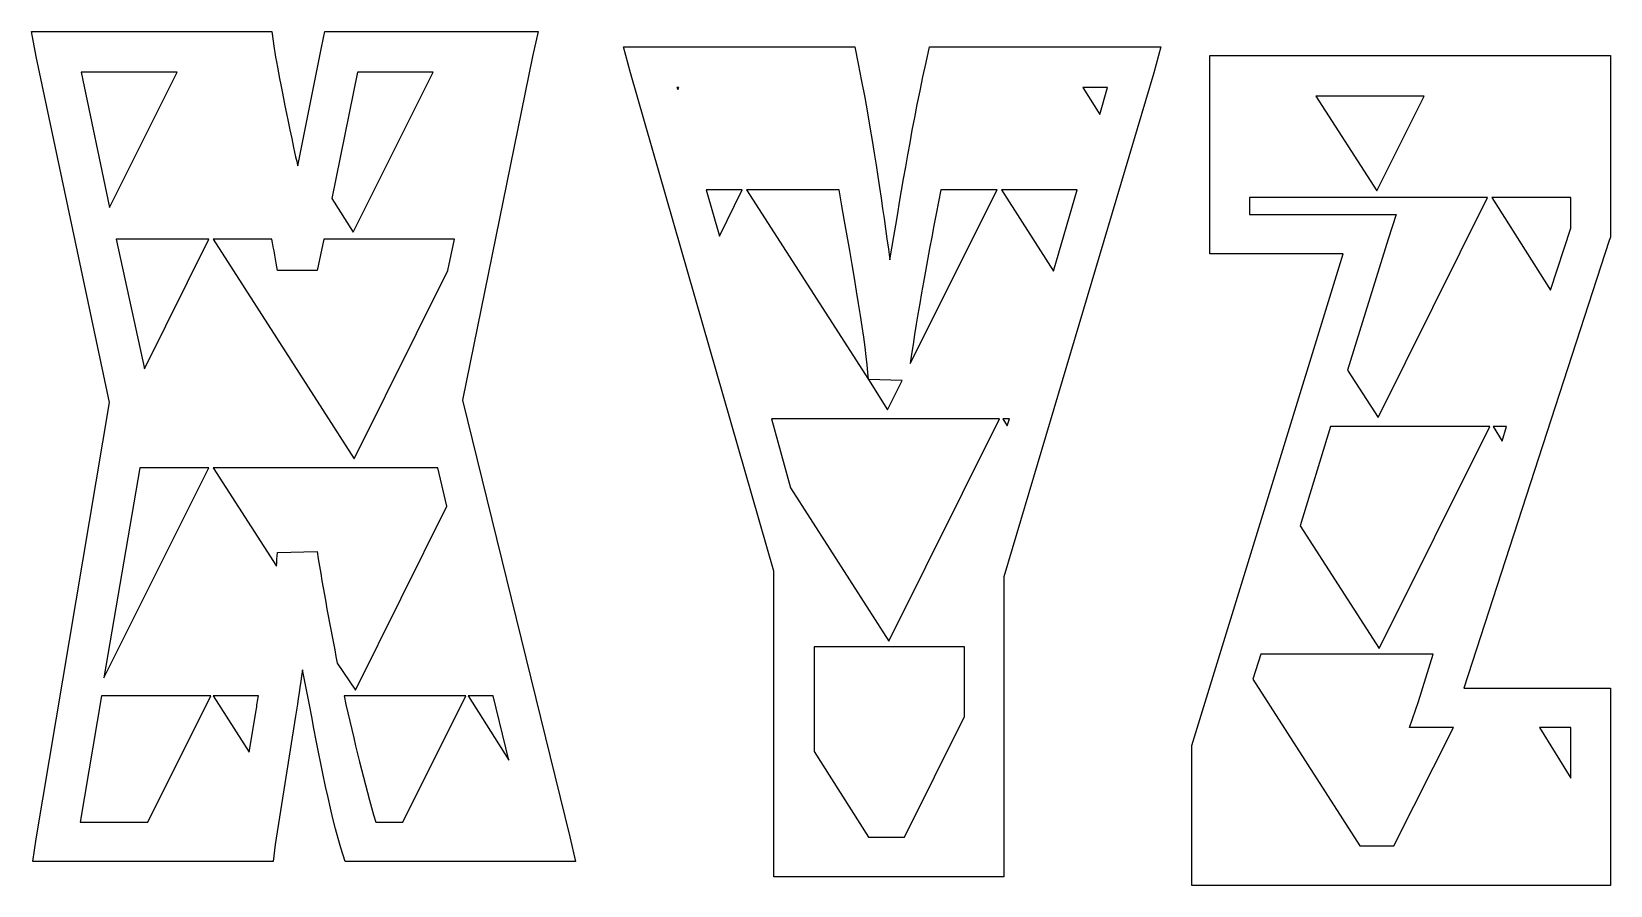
# Model space of a CAD drawing. Header units: centimetres. Extents: x -8.7 to 8.7, y -12.1 to 12.9.
# Drawn here: x -1.59 to 3.59, y -12.15 to -9.34 of the extents above; entities that cross this region are included whole.
import ezdxf

# ---------------------------------------------------------------- set-up
doc = ezdxf.new("R2010")
doc.units = ezdxf.units.CM
doc.header["$MEASUREMENT"] = 0
doc.layers.add('Layer 1', color=7, linetype='Continuous')

msp = doc.modelspace()

# ---------------------------------------------------------------- linework, layer by layer
at = {"layer": 'Layer 1'}
for points, knots in [([(-1.59388, -9.33978), (-1.59388, -9.33978), (-1.57906, -9.42128), (-1.57906, -9.42128), (-1.57906, -9.42128), (-1.57906, -9.42128), (-1.33826, -10.55862), (-1.33826, -10.55862), (-1.33826, -10.55862), (-1.33826, -10.55862), (-1.57906, -11.99233), (-1.57906, -11.99233), (-1.57906, -11.99233), (-1.57906, -11.99233), (-1.59017, -12.06643), (-1.59017, -12.06643), (-1.59017, -12.06643), (-1.59017, -12.06643), (-1.51237, -12.06643), (-1.51237, -12.06643), (-1.51237, -12.06643), (-1.51237, -12.06643), (-0.85664, -12.06643), (-0.85664, -12.06643), (-0.85664, -12.06643), (-0.85664, -12.06643), (-0.80107, -12.06643), (-0.80107, -12.06643), (-0.80107, -12.06643), (-0.80107, -12.06643), (-0.79366, -12.01086), (-0.79366, -12.01086), (-0.79366, -12.01086), (-0.79366, -12.01086), (-0.72698, -11.58853), (-0.72698, -11.58853), (-0.72698, -11.58853), (-0.71821, -11.53467), (-0.71243, -11.4888), (-0.70475, -11.43664), (-0.70475, -11.43664), (-0.66334, -11.63932), (-0.62537, -11.86097), (-0.57879, -12.02198), (-0.57879, -12.02198), (-0.57879, -12.02198), (-0.56397, -12.06644), (-0.56397, -12.06644), (-0.56397, -12.06644), (-0.56397, -12.06644), (-0.51581, -12.06644), (-0.51581, -12.06644), (-0.51581, -12.06644), (-0.51581, -12.06644), (0.11028, -12.06644), (0.11028, -12.06644), (0.11028, -12.06644), (0.11028, -12.06644), (0.19178, -12.06644), (0.19178, -12.06644), (0.19178, -12.06644), (0.19178, -12.06644), (0.17326, -11.98494), (0.17326, -11.98494), (0.17326, -11.98494), (0.17326, -11.98494), (-0.17869, -10.55123), (-0.17869, -10.55123), (-0.17869, -10.55123), (-0.17869, -10.55123), (0.051, -9.4213), (0.051, -9.4213), (0.051, -9.4213), (0.051, -9.4213), (0.06952, -9.3398), (0.06952, -9.3398), (0.06952, -9.3398), (0.06952, -9.3398), (-0.01198, -9.3398), (-0.01198, -9.3398), (-0.01198, -9.3398), (-0.01198, -9.3398), (-0.5788, -9.3398), (-0.5788, -9.3398), (-0.5788, -9.3398), (-0.5788, -9.3398), (-0.63067, -9.3398), (-0.63067, -9.3398), (-0.63067, -9.3398), (-0.63067, -9.3398), (-0.64178, -9.39167), (-0.64178, -9.39167), (-0.64178, -9.39167), (-0.64178, -9.39167), (-0.71958, -9.78066), (-0.71958, -9.78066), (-0.71958, -9.78066), (-0.72189, -9.76993), (-0.72461, -9.7619), (-0.72699, -9.75102), (-0.72699, -9.75102), (-0.76218, -9.58469), (-0.786, -9.46469), (-0.79738, -9.39537), (-0.79738, -9.39537), (-0.79738, -9.39537), (-0.80479, -9.3398), (-0.80479, -9.3398), (-0.80479, -9.3398), (-0.80479, -9.3398), (-0.86036, -9.3398), (-0.86036, -9.3398), (-0.86036, -9.3398), (-0.86036, -9.3398), (-1.51238, -9.3398), (-1.51238, -9.3398), (-1.51238, -9.3398), (-1.51238, -9.3398), (-1.59388, -9.3398), (-1.59388, -9.3398), (-1.59388, -9.3398), (-1.59388, -9.3398), (-1.59388, -9.33978), (-1.59388, -9.33978)], [0, 0, 0, 0, 0.03125, 0.03125, 0.03125, 0.03125, 0.0625, 0.0625, 0.0625, 0.0625, 0.09375, 0.09375, 0.09375, 0.09375, 0.125, 0.125, 0.125, 0.125, 0.15625, 0.15625, 0.15625, 0.15625, 0.1875, 0.1875, 0.1875, 0.1875, 0.21875, 0.21875, 0.21875, 0.21875, 0.25, 0.25, 0.25, 0.25, 0.28125, 0.28125, 0.28125, 0.28125, 0.3125, 0.3125, 0.3125, 0.3125, 0.34375, 0.34375, 0.34375, 0.34375, 0.375, 0.375, 0.375, 0.375, 0.40625, 0.40625, 0.40625, 0.40625, 0.4375, 0.4375, 0.4375, 0.4375, 0.46875, 0.46875, 0.46875, 0.46875, 0.5, 0.5, 0.5, 0.5, 0.53125, 0.53125, 0.53125, 0.53125, 0.5625, 0.5625, 0.5625, 0.5625, 0.59375, 0.59375, 0.59375, 0.59375, 0.625, 0.625, 0.625, 0.625, 0.65625, 0.65625, 0.65625, 0.65625, 0.6875, 0.6875, 0.6875, 0.6875, 0.71875, 0.71875, 0.71875, 0.71875, 0.75, 0.75, 0.75, 0.75, 0.78125, 0.78125, 0.78125, 0.78125, 0.8125, 0.8125, 0.8125, 0.8125, 0.84375, 0.84375, 0.84375, 0.84375, 0.875, 0.875, 0.875, 0.875, 0.90625, 0.90625, 0.90625, 0.90625, 0.9375, 0.9375, 0.9375, 0.9375, 1, 1, 1, 1]), ([(0.35029, -9.38979), (0.35029, -9.38979), (0.37252, -9.475), (0.37252, -9.475), (0.37252, -9.475), (0.37252, -9.475), (0.84302, -11.11247), (0.84302, -11.11247), (0.84302, -11.11247), (0.84302, -11.11247), (0.84302, -11.11988), (0.84302, -11.11988), (0.84302, -11.11988), (0.84302, -11.11988), (0.84302, -12.05346), (0.84302, -12.05346), (0.84302, -12.05346), (0.84302, -12.05346), (0.84302, -12.11644), (0.84302, -12.11644), (0.84302, -12.11644), (0.84302, -12.11644), (0.9097, -12.11644), (0.9097, -12.11644), (0.9097, -12.11644), (0.9097, -12.11644), (1.53579, -12.11644), (1.53579, -12.11644), (1.53579, -12.11644), (1.53579, -12.11644), (1.59877, -12.11644), (1.59877, -12.11644), (1.59877, -12.11644), (1.59877, -12.11644), (1.59877, -12.05346), (1.59877, -12.05346), (1.59877, -12.05346), (1.59877, -12.05346), (1.59877, -11.131), (1.59877, -11.131), (1.59877, -11.131), (1.59877, -11.131), (2.09149, -9.47501), (2.09149, -9.47501), (2.09149, -9.47501), (2.09149, -9.47501), (2.11372, -9.3898), (2.11372, -9.3898), (2.11372, -9.3898), (2.11372, -9.3898), (2.02851, -9.3898), (2.02851, -9.3898), (2.02851, -9.3898), (2.02851, -9.3898), (1.40612, -9.3898), (1.40612, -9.3898), (1.40612, -9.3898), (1.40612, -9.3898), (1.35425, -9.3898), (1.35425, -9.3898), (1.35425, -9.3898), (1.35425, -9.3898), (1.34314, -9.44167), (1.34314, -9.44167), (1.34314, -9.44167), (1.28762, -9.6976), (1.26011, -9.88438), (1.22459, -10.08999), (1.22459, -10.08999), (1.19699, -9.90091), (1.18209, -9.76363), (1.12086, -9.44537), (1.12086, -9.44537), (1.12086, -9.44537), (1.10975, -9.3898), (1.10975, -9.3898), (1.10975, -9.3898), (1.10975, -9.3898), (1.05418, -9.3898), (1.05418, -9.3898), (1.05418, -9.3898), (1.05418, -9.3898), (0.4355, -9.3898), (0.4355, -9.3898), (0.4355, -9.3898), (0.4355, -9.3898), (0.35029, -9.3898), (0.35029, -9.3898), (0.35029, -9.3898), (0.35029, -9.3898), (0.35029, -9.38979), (0.35029, -9.38979)], [0, 0, 0, 0, 0.0416667, 0.0416667, 0.0416667, 0.0416667, 0.0833333, 0.0833333, 0.0833333, 0.0833333, 0.125, 0.125, 0.125, 0.125, 0.1666667, 0.1666667, 0.1666667, 0.1666667, 0.2083333, 0.2083333, 0.2083333, 0.2083333, 0.25, 0.25, 0.25, 0.25, 0.2916667, 0.2916667, 0.2916667, 0.2916667, 0.3333333, 0.3333333, 0.3333333, 0.3333333, 0.375, 0.375, 0.375, 0.375, 0.4166667, 0.4166667, 0.4166667, 0.4166667, 0.4583333, 0.4583333, 0.4583333, 0.4583333, 0.5, 0.5, 0.5, 0.5, 0.5416667, 0.5416667, 0.5416667, 0.5416667, 0.5833333, 0.5833333, 0.5833333, 0.5833333, 0.625, 0.625, 0.625, 0.625, 0.6666667, 0.6666667, 0.6666667, 0.6666667, 0.7083333, 0.7083333, 0.7083333, 0.7083333, 0.75, 0.75, 0.75, 0.75, 0.7916667, 0.7916667, 0.7916667, 0.7916667, 0.8333333, 0.8333333, 0.8333333, 0.8333333, 0.875, 0.875, 0.875, 0.875, 0.9166667, 0.9166667, 0.9166667, 0.9166667, 1, 1, 1, 1]), ([(2.27542, -9.41837), (2.27542, -9.41837), (2.27542, -9.48505), (2.27542, -9.48505), (2.27542, -9.48505), (2.27542, -9.48505), (2.27542, -10.00371), (2.27542, -10.00371), (2.27542, -10.00371), (2.27542, -10.00371), (2.27542, -10.07039), (2.27542, -10.07039), (2.27542, -10.07039), (2.27542, -10.07039), (2.3421, -10.07039), (2.3421, -10.07039), (2.3421, -10.07039), (2.3421, -10.07039), (2.71257, -10.07039), (2.71257, -10.07039), (2.71257, -10.07039), (2.71257, -10.07039), (2.21614, -11.68563), (2.21614, -11.68563), (2.21614, -11.68563), (2.21614, -11.68563), (2.21614, -11.69304), (2.21614, -11.69304), (2.21614, -11.69304), (2.21614, -11.69304), (2.21614, -11.70416), (2.21614, -11.70416), (2.21614, -11.70416), (2.21614, -11.70416), (2.21614, -12.08204), (2.21614, -12.08204), (2.21614, -12.08204), (2.21614, -12.08204), (2.21614, -12.14502), (2.21614, -12.14502), (2.21614, -12.14502), (2.21614, -12.14502), (2.27912, -12.14502), (2.27912, -12.14502), (2.27912, -12.14502), (2.27912, -12.14502), (3.52389, -12.14502), (3.52389, -12.14502), (3.52389, -12.14502), (3.52389, -12.14502), (3.59057, -12.14502), (3.59057, -12.14502), (3.59057, -12.14502), (3.59057, -12.14502), (3.59057, -12.08204), (3.59057, -12.08204), (3.59057, -12.08204), (3.59057, -12.08204), (3.59057, -11.55968), (3.59057, -11.55968), (3.59057, -11.55968), (3.59057, -11.55968), (3.59057, -11.4967), (3.59057, -11.4967), (3.59057, -11.4967), (3.59057, -11.4967), (3.52389, -11.4967), (3.52389, -11.4967), (3.52389, -11.4967), (3.52389, -11.4967), (3.10896, -11.4967), (3.10896, -11.4967), (3.10896, -11.4967), (3.10896, -11.4967), (3.58686, -10.02594), (3.58686, -10.02594), (3.58686, -10.02594), (3.58686, -10.02594), (3.59056, -10.01483), (3.59056, -10.01483), (3.59056, -10.01483), (3.59056, -10.01483), (3.59056, -10.00372), (3.59056, -10.00372), (3.59056, -10.00372), (3.59056, -10.00372), (3.59056, -9.48506), (3.59056, -9.48506), (3.59056, -9.48506), (3.59056, -9.48506), (3.59056, -9.41838), (3.59056, -9.41838), (3.59056, -9.41838), (3.59056, -9.41838), (3.52388, -9.41838), (3.52388, -9.41838), (3.52388, -9.41838), (3.52388, -9.41838), (2.34208, -9.41838), (2.34208, -9.41838), (2.34208, -9.41838), (2.34208, -9.41838), (2.2754, -9.41838), (2.2754, -9.41838), (2.2754, -9.41838), (2.2754, -9.41838), (2.27542, -9.41837), (2.27542, -9.41837)], [0, 0, 0, 0, 0.0357143, 0.0357143, 0.0357143, 0.0357143, 0.0714286, 0.0714286, 0.0714286, 0.0714286, 0.1071429, 0.1071429, 0.1071429, 0.1071429, 0.1428571, 0.1428571, 0.1428571, 0.1428571, 0.1785714, 0.1785714, 0.1785714, 0.1785714, 0.2142857, 0.2142857, 0.2142857, 0.2142857, 0.25, 0.25, 0.25, 0.25, 0.2857143, 0.2857143, 0.2857143, 0.2857143, 0.3214286, 0.3214286, 0.3214286, 0.3214286, 0.3571429, 0.3571429, 0.3571429, 0.3571429, 0.3928571, 0.3928571, 0.3928571, 0.3928571, 0.4285714, 0.4285714, 0.4285714, 0.4285714, 0.4642857, 0.4642857, 0.4642857, 0.4642857, 0.5, 0.5, 0.5, 0.5, 0.5357143, 0.5357143, 0.5357143, 0.5357143, 0.5714286, 0.5714286, 0.5714286, 0.5714286, 0.6071429, 0.6071429, 0.6071429, 0.6071429, 0.6428571, 0.6428571, 0.6428571, 0.6428571, 0.6785714, 0.6785714, 0.6785714, 0.6785714, 0.7142857, 0.7142857, 0.7142857, 0.7142857, 0.75, 0.75, 0.75, 0.75, 0.7857143, 0.7857143, 0.7857143, 0.7857143, 0.8214286, 0.8214286, 0.8214286, 0.8214286, 0.8571429, 0.8571429, 0.8571429, 0.8571429, 0.8928571, 0.8928571, 0.8928571, 0.8928571, 0.9285714, 0.9285714, 0.9285714, 0.9285714, 1, 1, 1, 1]), ([(-1.43087, -9.47315), (-1.43087, -9.47315), (-1.11597, -9.47315), (-1.11597, -9.47315), (-1.11597, -9.47315), (-1.11597, -9.47315), (-1.33825, -9.91771), (-1.33825, -9.91771), (-1.33825, -9.91771), (-1.33825, -9.91771), (-1.43087, -9.47315), (-1.43087, -9.47315)], [0, 0, 0, 0, 0.25, 0.25, 0.25, 0.25, 0.5, 0.5, 0.5, 0.5, 1, 1, 1, 1]), ([(-0.52322, -9.47315), (-0.52322, -9.47315), (-0.27501, -9.47315), (-0.27501, -9.47315), (-0.27501, -9.47315), (-0.27501, -9.47315), (-0.53804, -9.99922), (-0.53804, -9.99922), (-0.53804, -9.99922), (-0.53804, -9.99922), (-0.60843, -9.88808), (-0.60843, -9.88808), (-0.60843, -9.88808), (-0.60843, -9.88808), (-0.52322, -9.47315), (-0.52322, -9.47315)], [0, 0, 0, 0, 0.2, 0.2, 0.2, 0.2, 0.4, 0.4, 0.4, 0.4, 0.6, 0.6, 0.6, 0.6, 1, 1, 1, 1]), ([(0.52441, -9.52316), (0.52441, -9.52316), (0.53182, -9.52316), (0.53182, -9.52316), (0.53182, -9.52316), (0.53182, -9.52316), (0.52812, -9.53057), (0.52812, -9.53057), (0.52812, -9.53057), (0.52812, -9.53057), (0.52442, -9.52316), (0.52442, -9.52316), (0.52442, -9.52316), (0.52442, -9.52316), (0.52441, -9.52316), (0.52441, -9.52316)], [0, 0, 0, 0, 0.2, 0.2, 0.2, 0.2, 0.4, 0.4, 0.4, 0.4, 0.6, 0.6, 0.6, 0.6, 1, 1, 1, 1]), ([(1.8581, -9.52316), (1.8581, -9.52316), (1.9396, -9.52316), (1.9396, -9.52316), (1.9396, -9.52316), (1.9396, -9.52316), (1.91367, -9.61207), (1.91367, -9.61207), (1.91367, -9.61207), (1.91367, -9.61207), (1.8581, -9.52316), (1.8581, -9.52316)], [0, 0, 0, 0, 0.25, 0.25, 0.25, 0.25, 0.5, 0.5, 0.5, 0.5, 1, 1, 1, 1]), ([(2.62366, -9.55174), (2.62366, -9.55174), (2.97931, -9.55174), (2.97931, -9.55174), (2.97931, -9.55174), (2.97931, -9.55174), (2.82371, -9.86293), (2.82371, -9.86293), (2.82371, -9.86293), (2.82371, -9.86293), (2.62366, -9.55174), (2.62366, -9.55174)], [0, 0, 0, 0, 0.25, 0.25, 0.25, 0.25, 0.5, 0.5, 0.5, 0.5, 1, 1, 1, 1]), ([(0.62074, -9.86029), (0.62074, -9.86029), (0.73929, -9.86029), (0.73929, -9.86029), (0.73929, -9.86029), (0.73929, -9.86029), (0.6652, -10.01218), (0.6652, -10.01218), (0.6652, -10.01218), (0.6652, -10.01218), (0.62074, -9.86029), (0.62074, -9.86029)], [0, 0, 0, 0, 0.25, 0.25, 0.25, 0.25, 0.5, 0.5, 0.5, 0.5, 1, 1, 1, 1]), ([(0.75411, -9.86029), (0.75411, -9.86029), (1.05789, -9.86029), (1.05789, -9.86029), (1.05789, -9.86029), (1.10754, -10.13858), (1.14659, -10.36903), (1.15421, -10.48268), (1.15421, -10.48268), (1.15421, -10.48268), (1.26535, -10.48638), (1.26535, -10.48638), (1.26535, -10.48638), (1.26535, -10.48638), (1.21719, -10.5827), (1.21719, -10.5827), (1.21719, -10.5827), (1.21719, -10.5827), (1.15421, -10.48267), (1.15421, -10.48267), (1.15421, -10.48267), (1.15421, -10.48267), (0.7541, -9.86028), (0.7541, -9.86028), (0.7541, -9.86028), (0.7541, -9.86028), (0.75411, -9.86029), (0.75411, -9.86029)], [0, 0, 0, 0, 0.125, 0.125, 0.125, 0.125, 0.25, 0.25, 0.25, 0.25, 0.375, 0.375, 0.375, 0.375, 0.5, 0.5, 0.5, 0.5, 0.625, 0.625, 0.625, 0.625, 0.75, 0.75, 0.75, 0.75, 1, 1, 1, 1]), ([(1.39131, -9.86029), (1.39131, -9.86029), (1.57654, -9.86029), (1.57654, -9.86029), (1.57654, -9.86029), (1.57654, -9.86029), (1.29128, -10.43081), (1.29128, -10.43081), (1.29128, -10.43081), (1.31477, -10.26528), (1.35048, -10.07152), (1.39131, -9.86029)], [0, 0, 0, 0, 0.25, 0.25, 0.25, 0.25, 0.5, 0.5, 0.5, 0.5, 1, 1, 1, 1]), ([(1.59136, -9.86029), (1.59136, -9.86029), (1.83957, -9.86029), (1.83957, -9.86029), (1.83957, -9.86029), (1.83957, -9.86029), (1.76177, -10.12703), (1.76177, -10.12703), (1.76177, -10.12703), (1.76177, -10.12703), (1.59136, -9.86029), (1.59136, -9.86029)], [0, 0, 0, 0, 0.25, 0.25, 0.25, 0.25, 0.5, 0.5, 0.5, 0.5, 1, 1, 1, 1]), ([(2.40508, -9.88517), (2.40508, -9.88517), (2.83853, -9.88517), (2.83853, -9.88517), (2.83853, -9.88517), (2.83853, -9.88517), (3.18677, -9.88517), (3.18677, -9.88517), (3.18677, -9.88517), (3.18677, -9.88517), (2.82742, -10.60758), (2.82742, -10.60758), (2.82742, -10.60758), (2.82742, -10.60758), (2.72739, -10.45198), (2.72739, -10.45198), (2.72739, -10.45198), (2.72739, -10.45198), (2.86076, -10.02224), (2.86076, -10.02224), (2.86076, -10.02224), (2.86076, -10.02224), (2.88669, -9.94074), (2.88669, -9.94074), (2.88669, -9.94074), (2.88669, -9.94074), (2.80148, -9.94074), (2.80148, -9.94074), (2.80148, -9.94074), (2.80148, -9.94074), (2.40508, -9.94074), (2.40508, -9.94074), (2.40508, -9.94074), (2.40508, -9.94074), (2.40508, -9.88517), (2.40508, -9.88517)], [0, 0, 0, 0, 0.1, 0.1, 0.1, 0.1, 0.2, 0.2, 0.2, 0.2, 0.3, 0.3, 0.3, 0.3, 0.4, 0.4, 0.4, 0.4, 0.5, 0.5, 0.5, 0.5, 0.6, 0.6, 0.6, 0.6, 0.7, 0.7, 0.7, 0.7, 0.8, 0.8, 0.8, 0.8, 1, 1, 1, 1]), ([(3.20159, -9.88517), (3.20159, -9.88517), (3.46092, -9.88517), (3.46092, -9.88517), (3.46092, -9.88517), (3.46092, -9.88517), (3.46092, -9.9852), (3.46092, -9.9852), (3.46092, -9.9852), (3.46092, -9.9852), (3.39424, -10.18896), (3.39424, -10.18896), (3.39424, -10.18896), (3.39424, -10.18896), (3.2016, -9.88518), (3.2016, -9.88518), (3.2016, -9.88518), (3.2016, -9.88518), (3.20159, -9.88517), (3.20159, -9.88517)], [0, 0, 0, 0, 0.1666667, 0.1666667, 0.1666667, 0.1666667, 0.3333333, 0.3333333, 0.3333333, 0.3333333, 0.5, 0.5, 0.5, 0.5, 0.6666667, 0.6666667, 0.6666667, 0.6666667, 1, 1, 1, 1]), ([(-1.31603, -10.02144), (-1.31603, -10.02144), (-1.01225, -10.02144), (-1.01225, -10.02144), (-1.01225, -10.02144), (-1.01225, -10.02144), (-1.22342, -10.44748), (-1.22342, -10.44748), (-1.22342, -10.44748), (-1.22342, -10.44748), (-1.31604, -10.02144), (-1.31604, -10.02144), (-1.31604, -10.02144), (-1.31604, -10.02144), (-1.31603, -10.02144), (-1.31603, -10.02144)], [0, 0, 0, 0, 0.2, 0.2, 0.2, 0.2, 0.4, 0.4, 0.4, 0.4, 0.6, 0.6, 0.6, 0.6, 1, 1, 1, 1]), ([(-0.99742, -10.02144), (-0.99742, -10.02144), (-0.80478, -10.02144), (-0.80478, -10.02144), (-0.80478, -10.02144), (-0.7988, -10.05466), (-0.7916, -10.09407), (-0.78626, -10.12517), (-0.78626, -10.12517), (-0.78626, -10.12517), (-0.6566, -10.12517), (-0.6566, -10.12517), (-0.6566, -10.12517), (-0.6566, -10.12517), (-0.63437, -10.02144), (-0.63437, -10.02144), (-0.63437, -10.02144), (-0.63437, -10.02144), (-0.52323, -10.02144), (-0.52323, -10.02144), (-0.52323, -10.02144), (-0.52323, -10.02144), (-0.20463, -10.02144), (-0.20463, -10.02144), (-0.20463, -10.02144), (-0.20463, -10.02144), (-0.22686, -10.12517), (-0.22686, -10.12517), (-0.22686, -10.12517), (-0.22686, -10.12517), (-0.53435, -10.74385), (-0.53435, -10.74385), (-0.53435, -10.74385), (-0.53435, -10.74385), (-0.99744, -10.02144), (-0.99744, -10.02144), (-0.99744, -10.02144), (-0.99744, -10.02144), (-0.99742, -10.02144), (-0.99742, -10.02144)], [0, 0, 0, 0, 0.0909091, 0.0909091, 0.0909091, 0.0909091, 0.1818182, 0.1818182, 0.1818182, 0.1818182, 0.2727273, 0.2727273, 0.2727273, 0.2727273, 0.3636364, 0.3636364, 0.3636364, 0.3636364, 0.4545455, 0.4545455, 0.4545455, 0.4545455, 0.5454545, 0.5454545, 0.5454545, 0.5454545, 0.6363636, 0.6363636, 0.6363636, 0.6363636, 0.7272727, 0.7272727, 0.7272727, 0.7272727, 0.8181818, 0.8181818, 0.8181818, 0.8181818, 1, 1, 1, 1]), ([(0.83561, -10.61234), (0.83561, -10.61234), (1.23572, -10.61234), (1.23572, -10.61234), (1.23572, -10.61234), (1.23572, -10.61234), (1.58396, -10.61234), (1.58396, -10.61234), (1.58396, -10.61234), (1.58396, -10.61234), (1.2209, -11.34216), (1.2209, -11.34216), (1.2209, -11.34216), (1.2209, -11.34216), (0.89859, -10.83832), (0.89859, -10.83832), (0.89859, -10.83832), (0.89859, -10.83832), (0.83561, -10.61233), (0.83561, -10.61233), (0.83561, -10.61233), (0.83561, -10.61233), (0.83561, -10.61234), (0.83561, -10.61234)], [0, 0, 0, 0, 0.1428571, 0.1428571, 0.1428571, 0.1428571, 0.2857143, 0.2857143, 0.2857143, 0.2857143, 0.4285714, 0.4285714, 0.4285714, 0.4285714, 0.5714286, 0.5714286, 0.5714286, 0.5714286, 0.7142857, 0.7142857, 0.7142857, 0.7142857, 1, 1, 1, 1]), ([(1.59507, -10.61234), (1.59507, -10.61234), (1.6173, -10.61234), (1.6173, -10.61234), (1.6173, -10.61234), (1.6173, -10.61234), (1.60989, -10.63457), (1.60989, -10.63457), (1.60989, -10.63457), (1.60989, -10.63457), (1.59507, -10.61234), (1.59507, -10.61234)], [0, 0, 0, 0, 0.25, 0.25, 0.25, 0.25, 0.5, 0.5, 0.5, 0.5, 1, 1, 1, 1]), ([(2.67182, -10.63722), (2.67182, -10.63722), (2.84594, -10.63722), (2.84594, -10.63722), (2.84594, -10.63722), (2.84594, -10.63722), (3.19418, -10.63722), (3.19418, -10.63722), (3.19418, -10.63722), (3.19418, -10.63722), (2.83112, -11.36704), (2.83112, -11.36704), (2.83112, -11.36704), (2.83112, -11.36704), (2.57179, -10.96323), (2.57179, -10.96323), (2.57179, -10.96323), (2.57179, -10.96323), (2.67182, -10.63722), (2.67182, -10.63722)], [0, 0, 0, 0, 0.1666667, 0.1666667, 0.1666667, 0.1666667, 0.3333333, 0.3333333, 0.3333333, 0.3333333, 0.5, 0.5, 0.5, 0.5, 0.6666667, 0.6666667, 0.6666667, 0.6666667, 1, 1, 1, 1]), ([(3.20529, -10.63722), (3.20529, -10.63722), (3.24975, -10.63722), (3.24975, -10.63722), (3.24975, -10.63722), (3.24975, -10.63722), (3.23493, -10.68538), (3.23493, -10.68538), (3.23493, -10.68538), (3.23493, -10.68538), (3.20529, -10.63722), (3.20529, -10.63722)], [0, 0, 0, 0, 0.25, 0.25, 0.25, 0.25, 0.5, 0.5, 0.5, 0.5, 1, 1, 1, 1]), ([(-1.23823, -10.7735), (-1.23823, -10.7735), (-1.01224, -10.7735), (-1.01224, -10.7735), (-1.01224, -10.7735), (-1.01224, -10.7735), (-1.35678, -11.46257), (-1.35678, -11.46257), (-1.35678, -11.46257), (-1.35678, -11.46257), (-1.23823, -10.7735), (-1.23823, -10.7735)], [0, 0, 0, 0, 0.25, 0.25, 0.25, 0.25, 0.5, 0.5, 0.5, 0.5, 1, 1, 1, 1]), ([(-0.99742, -10.7735), (-0.99742, -10.7735), (-0.51581, -10.7735), (-0.51581, -10.7735), (-0.51581, -10.7735), (-0.51581, -10.7735), (-0.26019, -10.7735), (-0.26019, -10.7735), (-0.26019, -10.7735), (-0.26019, -10.7735), (-0.23055, -10.89946), (-0.23055, -10.89946), (-0.23055, -10.89946), (-0.23055, -10.89946), (-0.53063, -11.50332), (-0.53063, -11.50332), (-0.53063, -11.50332), (-0.53063, -11.50332), (-0.58991, -11.41441), (-0.58991, -11.41441), (-0.58991, -11.41441), (-0.61336, -11.29948), (-0.63478, -11.17814), (-0.65659, -11.04765), (-0.65659, -11.04765), (-0.65659, -11.04765), (-0.78625, -11.05135), (-0.78625, -11.05135), (-0.78625, -11.05135), (-0.78774, -11.0656), (-0.78836, -11.08138), (-0.78995, -11.09581), (-0.78995, -11.09581), (-0.78995, -11.09581), (-0.99741, -10.7735), (-0.99741, -10.7735), (-0.99741, -10.7735), (-0.99741, -10.7735), (-0.99742, -10.7735), (-0.99742, -10.7735)], [0, 0, 0, 0, 0.0909091, 0.0909091, 0.0909091, 0.0909091, 0.1818182, 0.1818182, 0.1818182, 0.1818182, 0.2727273, 0.2727273, 0.2727273, 0.2727273, 0.3636364, 0.3636364, 0.3636364, 0.3636364, 0.4545455, 0.4545455, 0.4545455, 0.4545455, 0.5454545, 0.5454545, 0.5454545, 0.5454545, 0.6363636, 0.6363636, 0.6363636, 0.6363636, 0.7272727, 0.7272727, 0.7272727, 0.7272727, 0.8181818, 0.8181818, 0.8181818, 0.8181818, 1, 1, 1, 1]), ([(0.97639, -11.36069), (0.97639, -11.36069), (1.23201, -11.36069), (1.23201, -11.36069), (1.23201, -11.36069), (1.23201, -11.36069), (1.46911, -11.36069), (1.46911, -11.36069), (1.46911, -11.36069), (1.46911, -11.36069), (1.46911, -11.59038), (1.46911, -11.59038), (1.46911, -11.59038), (1.46911, -11.59038), (1.27276, -11.98678), (1.27276, -11.98678), (1.27276, -11.98678), (1.27276, -11.98678), (1.15421, -11.98678), (1.15421, -11.98678), (1.15421, -11.98678), (1.15421, -11.98678), (0.97638, -11.70522), (0.97638, -11.70522), (0.97638, -11.70522), (0.97638, -11.70522), (0.97638, -11.36068), (0.97638, -11.36068), (0.97638, -11.36068), (0.97638, -11.36068), (0.97639, -11.36069), (0.97639, -11.36069)], [0, 0, 0, 0, 0.1111111, 0.1111111, 0.1111111, 0.1111111, 0.2222222, 0.2222222, 0.2222222, 0.2222222, 0.3333333, 0.3333333, 0.3333333, 0.3333333, 0.4444444, 0.4444444, 0.4444444, 0.4444444, 0.5555556, 0.5555556, 0.5555556, 0.5555556, 0.6666667, 0.6666667, 0.6666667, 0.6666667, 0.7777778, 0.7777778, 0.7777778, 0.7777778, 1, 1, 1, 1]), ([(2.44213, -11.38556), (2.44213, -11.38556), (2.84224, -11.38556), (2.84224, -11.38556), (2.84224, -11.38556), (2.84224, -11.38556), (3.00895, -11.38556), (3.00895, -11.38556), (3.00895, -11.38556), (3.00895, -11.38556), (2.96079, -11.54116), (2.96079, -11.54116), (2.96079, -11.54116), (2.96079, -11.54116), (2.93115, -11.62637), (2.93115, -11.62637), (2.93115, -11.62637), (2.93115, -11.62637), (3.02006, -11.62637), (3.02006, -11.62637), (3.02006, -11.62637), (3.02006, -11.62637), (3.07563, -11.62637), (3.07563, -11.62637), (3.07563, -11.62637), (3.07563, -11.62637), (2.87928, -12.01537), (2.87928, -12.01537), (2.87928, -12.01537), (2.87928, -12.01537), (2.76814, -12.01537), (2.76814, -12.01537), (2.76814, -12.01537), (2.76814, -12.01537), (2.4162, -11.46707), (2.4162, -11.46707), (2.4162, -11.46707), (2.4162, -11.46707), (2.44213, -11.38557), (2.44213, -11.38557), (2.44213, -11.38557), (2.44213, -11.38557), (2.44213, -11.38556), (2.44213, -11.38556)], [0, 0, 0, 0, 0.0833333, 0.0833333, 0.0833333, 0.0833333, 0.1666667, 0.1666667, 0.1666667, 0.1666667, 0.25, 0.25, 0.25, 0.25, 0.3333333, 0.3333333, 0.3333333, 0.3333333, 0.4166667, 0.4166667, 0.4166667, 0.4166667, 0.5, 0.5, 0.5, 0.5, 0.5833333, 0.5833333, 0.5833333, 0.5833333, 0.6666667, 0.6666667, 0.6666667, 0.6666667, 0.75, 0.75, 0.75, 0.75, 0.8333333, 0.8333333, 0.8333333, 0.8333333, 1, 1, 1, 1]), ([(-1.36419, -11.52184), (-1.36419, -11.52184), (-1.35678, -11.52184), (-1.35678, -11.52184), (-1.35678, -11.52184), (-1.35678, -11.52184), (-1.00483, -11.52184), (-1.00483, -11.52184), (-1.00483, -11.52184), (-1.00483, -11.52184), (-1.21229, -11.93677), (-1.21229, -11.93677), (-1.21229, -11.93677), (-1.21229, -11.93677), (-1.43457, -11.93677), (-1.43457, -11.93677), (-1.43457, -11.93677), (-1.43457, -11.93677), (-1.36418, -11.52184), (-1.36418, -11.52184), (-1.36418, -11.52184), (-1.36418, -11.52184), (-1.36419, -11.52184), (-1.36419, -11.52184)], [0, 0, 0, 0, 0.1428571, 0.1428571, 0.1428571, 0.1428571, 0.2857143, 0.2857143, 0.2857143, 0.2857143, 0.4285714, 0.4285714, 0.4285714, 0.4285714, 0.5714286, 0.5714286, 0.5714286, 0.5714286, 0.7142857, 0.7142857, 0.7142857, 0.7142857, 1, 1, 1, 1]), ([(-0.99742, -11.52184), (-0.99742, -11.52184), (-0.84923, -11.52184), (-0.84923, -11.52184), (-0.84923, -11.52184), (-0.85182, -11.5382), (-0.85395, -11.5535), (-0.85664, -11.57), (-0.85664, -11.57), (-0.85664, -11.57), (-0.87887, -11.70708), (-0.87887, -11.70708), (-0.87887, -11.70708), (-0.87887, -11.70708), (-0.99742, -11.52184), (-0.99742, -11.52184)], [0, 0, 0, 0, 0.2, 0.2, 0.2, 0.2, 0.4, 0.4, 0.4, 0.4, 0.6, 0.6, 0.6, 0.6, 1, 1, 1, 1]), ([(-0.56768, -11.52184), (-0.56768, -11.52184), (-0.51952, -11.52184), (-0.51952, -11.52184), (-0.51952, -11.52184), (-0.51952, -11.52184), (-0.16757, -11.52184), (-0.16757, -11.52184), (-0.16757, -11.52184), (-0.16757, -11.52184), (-0.37503, -11.93677), (-0.37503, -11.93677), (-0.37503, -11.93677), (-0.37503, -11.93677), (-0.46394, -11.93677), (-0.46394, -11.93677), (-0.46394, -11.93677), (-0.49952, -11.80987), (-0.53479, -11.67363), (-0.56767, -11.52184), (-0.56767, -11.52184), (-0.56767, -11.52184), (-0.56768, -11.52184), (-0.56768, -11.52184)], [0, 0, 0, 0, 0.1428571, 0.1428571, 0.1428571, 0.1428571, 0.2857143, 0.2857143, 0.2857143, 0.2857143, 0.4285714, 0.4285714, 0.4285714, 0.4285714, 0.5714286, 0.5714286, 0.5714286, 0.5714286, 0.7142857, 0.7142857, 0.7142857, 0.7142857, 1, 1, 1, 1]), ([(-0.16017, -11.52184), (-0.16017, -11.52184), (-0.07867, -11.52184), (-0.07867, -11.52184), (-0.07867, -11.52184), (-0.07867, -11.52184), (-0.0268, -11.73301), (-0.0268, -11.73301), (-0.0268, -11.73301), (-0.0268, -11.73301), (-0.16017, -11.52184), (-0.16017, -11.52184)], [0, 0, 0, 0, 0.25, 0.25, 0.25, 0.25, 0.5, 0.5, 0.5, 0.5, 1, 1, 1, 1]), ([(3.35718, -11.62637), (3.35718, -11.62637), (3.46091, -11.62637), (3.46091, -11.62637), (3.46091, -11.62637), (3.46091, -11.62637), (3.46091, -11.79308), (3.46091, -11.79308), (3.46091, -11.79308), (3.46091, -11.79308), (3.35718, -11.62637), (3.35718, -11.62637)], [0, 0, 0, 0, 0.25, 0.25, 0.25, 0.25, 0.5, 0.5, 0.5, 0.5, 1, 1, 1, 1])]:
    msp.add_open_spline(points, degree=3, knots=knots, dxfattribs=at)

doc.saveas('drawing.dxf')
